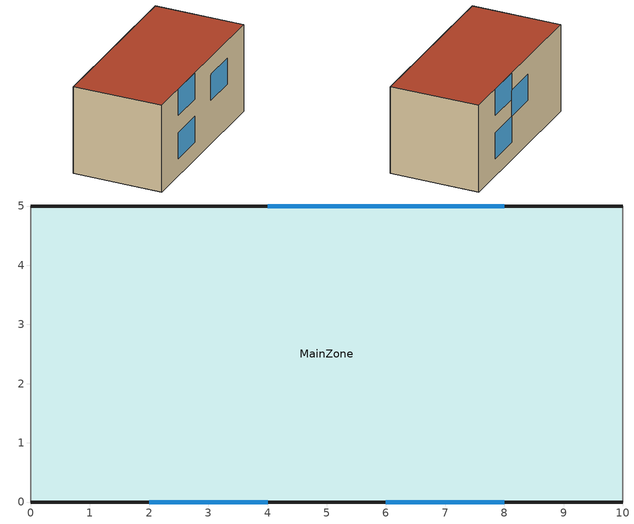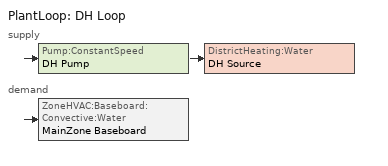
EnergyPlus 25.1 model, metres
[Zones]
MainZone
 floor ground (FloorConstruction): 0,0 10,0 10,5 0,5 z0
 wall outside (WallConstruction): 0,0 10,0 / 10,5 0,5 z0:5
 wall adiabatic (PartyWallConstruction): 0,5 0,0 / 10,0 10,5 z0:5
 window (WindowConstruction): 2,0 4,0 / 8,5 6,5 z1:2.5; 6,0 8,0 / 6,5 4,5 z2.5:4; 2,0 4,0 / 8,5 6,5 z3.5:5
 roof outside (RoofConstruction): 0,0 10,0 10,5 0,5 z5
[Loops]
PlantLoop 'DH Loop'
 supply: Pump:ConstantSpeed 'DH Pump' > DistrictHeating:Water 'DH Source'
 demand: ZoneHVAC:Baseboard:Convective:Water 'MainZone Baseboard'
[Building]
MidTerraceHouse: North Axis {deg}=0; Terrain=Suburbs; Loads Convergence Tolerance Value=0.04; Temperature Convergence Tolerance Value {deltaC}=0.4; Solar Distribution=FullExterior; Maximum Number of Warmup Days=25
[SizingPeriod:WeatherFileConditionType] Use Weather File Daylight Saving Period=No; Use Weather File Rain and Snow Indicators=No
Name | Period Selection | Day of Week for Start Day
Extreme Winter Weather | WinterExtreme | WinterDesignDay
Extreme Summer Weather | SummerExtreme | SummerDesignDay
[Material]
Brick: MediumRough, 0.1, 0.77, 1920, 790, 0.9, 0.7, 0.7
Insulation: MediumRough, 0.045, 0.04, 35, 1030
Concrete: MediumRough, 0.15, 1.4, 2300, 1000
ClayTiles: Rough, 0.02, 1.3, 1920, 840
RoofInsulation: MediumRough, 0.05, 0.04, 32, 1030
Plasterboard: Smooth, 0.015, 0.16, 950, 840
[WindowMaterial:Glazing]
OuterGlass: SpectralAverage, 0.003, 0.84, 0.07, 0.07, 0.89, 0.09, 0.09, 0, 0.84, 0.84, 1
[Construction]
WallConstruction: Brick, Insulation, Concrete
PartyWallConstruction: Brick, Plasterboard
FloorConstruction: Concrete
RoofConstruction: ClayTiles, RoofInsulation, Plasterboard
WindowConstruction: OuterGlass
[Zone]
MainZone: 1, 5, 250, 100, Yes
[People]
MainZone People: Zone=MainZone; Number of People Schedule=OccupancySchedule; Number of People Calculation Method=People; Number of People=4; Fraction Radiant=0.3; Activity Level Schedule=ActivitySchedule
[Lights]
MainZone Lights: MainZone, Always On Continuous, LightingLevel, 400
[ElectricEquipment]
MainZone Equipment: MainZone, Always On Continuous, EquipmentLevel, 300
[ZoneInfiltration:DesignFlowRate]
MainZone Infiltration: MainZone, Always On Continuous, AirChanges/Hour, , , , 0.8
[Pump:ConstantSpeed]
DH Pump: DH Supply Inlet Node, DH Supply Outlet Node, 0.001, 15000, 90, 0.9, 0, Intermittent
[ThermostatSetpoint:SingleHeating]
MainZone Heating Setpoint: Heating Setpoint Temperature Schedule=HeatingSchedule
[ZoneControl:Thermostat]
MainZone Thermostat: Zone or ZoneList=MainZone; Control Type Schedule=Always On Discrete; Control 1=MainZone Heating Setpoint
[DistrictHeating:Water]
DH Source: DH Supply Outlet Node, DH Loop Outlet Node, 12000
[ZoneHVAC:Baseboard:Convective:Water]
MainZone Baseboard: Always On Discrete, DH Demand Pipe Outlet Node, DH Demand Outlet Pipe Inlet Node, HeatingDesignCapacity, 8000, 500, 0.001, 0.0012
[PlantEquipmentList]
DH Equipment List: DH Source
[PlantEquipmentOperationSchemes]
DH Loop Operation Schemes: Control Scheme 1=DH Heating Load Scheme; Control Scheme 1 Schedule=Always On Continuous
[PlantEquipmentOperation:HeatingLoad]
DH Heating Load Scheme: Load Range 1 Lower Limit {W}=0; Load Range 1 Upper Limit {W}=1e9; Range 1 Equipment List=DH Equipment List
[PlantLoop]
DH Loop: Water, DH Loop Operation Schemes, 85, 70, 0.0003, 0, 0.2, DH Supply Branches, DH Demand Inlet Node, DH Demand Outlet Node, DH Demand Branches, Optimal
[SetpointManager:Scheduled]
DH Supply Setpoint Manager: Temperature, DistrictHeatingSetpointSched, DH Loop Outlet Node
DH Inlet Setpoint Manager: Temperature, DistrictHeatingSetpointSched, DH Supply Inlet Node
DH Demand Inlet Setpoint Manager: Temperature, DistrictHeatingSetpointSched, DH Demand Inlet Node
DH Demand Outlet Setpoint Manager: Temperature, DistrictHeatingSetpointSched, DH Demand Outlet Node
DH Supply Outlet Setpoint Manager: Temperature, DistrictHeatingSetpointSched, DH Supply Outlet Node
[Zone equipment]
MainZone: MainZone Baseboard
[Sizing:Zone]
MainZone: Zone Cooling Design Supply Air Temperature Input Method=SupplyAirTemperature; Zone Cooling Design Supply Air Temperature {C}=14; Zone Heating Design Supply Air Temperature Input Method=SupplyAirTemperature; Zone Heating Design Supply Air Temperature Difference {deltaC}=50; Zone Cooling Design Supply Air Humidity Ratio {kgWater/kgDryAir}=0.0085; Zone Heating Design Supply Air Humidity Ratio {kgWater/kgDryAir}=0.008; Zone Heating Sizing Factor=1; Zone Cooling Sizing Factor=1
[Sizing:Plant]
Plant Loop=DH Loop; Plant Sizing Type=Heating; Design Loop Exit Temperature {C}=60; Loop Design Temperature Difference {deltaC}=5
[Schedule:Constant]
Always On Continuous; OccupancySchedule: Fraction, 1
ActivitySchedule: AnyNumber, 120
Always On Discrete: OnOff, 1
DistrictHeatingSetpointSched: 70
[Schedule:Day:Interval]
HeatingDay: No, 07:00, 21, 23:00, 18, 24:00, 21
[Schedule:Week:Daily]
HeatingWeek: HeatingDay, HeatingDay, HeatingDay, HeatingDay, HeatingDay, HeatingDay, HeatingDay, HeatingDay, HeatingDay, HeatingDay, HeatingDay, HeatingDay
[Schedule:Year]
HeatingSchedule: HeatingWeek, 1, 1, 12, 31
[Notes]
MATERIALS (copied from bungalow template, 1970s specs)
